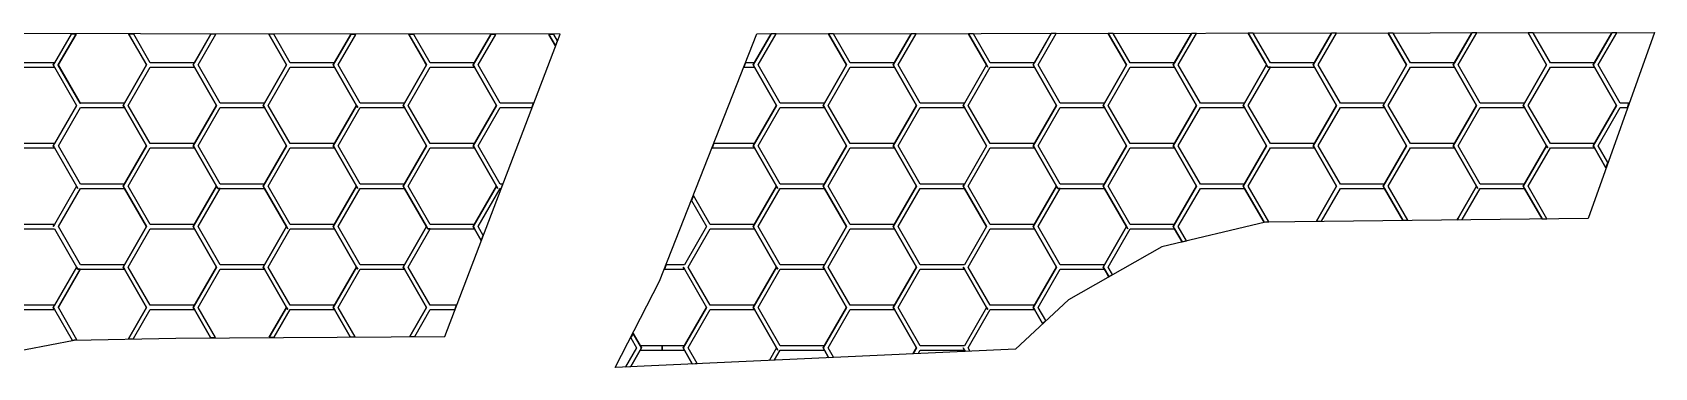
# Model space of a CAD drawing. Extents: x -65 to 65, y -44 to 44.
# Drawn here: x 7.4 to 64.8, y 32.2 to 44 of the extents above; entities that cross this region are included whole.
import ezdxf

# ---------------------------------------------------------------- set-up
doc = ezdxf.new("R2010")
doc.units = 0
doc.layers.add('Add_Red', color=1, linetype='Continuous')
doc.layers.add('Vector_Red', color=1, linetype='Continuous')

msp = doc.modelspace()

# ---------------------------------------------------------------- linework, layer by layer
at = {"layer": 'Add_Red'}
for points in [[(8.21519, 34.201167), (8.837786, 33.12272), (8.913231, 33.137229), (9.004471, 33.138919), (9.010968, 33.139039), (8.353874, 34.277318), (9.134536, 35.629821), (10.691321, 35.629821), (10.647447, 35.705887), (10.647447, 35.705888), (11.472319, 37.134691), (10.691321, 38.487244), (10.647447, 38.563395), (10.647447, 38.563396), (11.472319, 39.992098), (10.691321, 41.344651), (10.647447, 41.420801), (10.647447, 41.420802), (11.472319, 42.849505), (10.841903, 43.941277), (10.840324, 43.941279), (11.47047, 42.849505), (10.689808, 41.496952), (9.134535, 41.496952), (8.353874, 42.849504), (8.985228, 43.94337), (8.978612, 43.943378), (8.346982, 42.849505), (8.350512, 42.843789), (9.127978, 41.496955), (9.12798, 41.496952), (9.134535, 41.496952), (9.134536, 41.496951), (9.12798, 41.496951), (9.127978, 41.496955), (8.350512, 42.843789), (8.346982, 42.849504), (8.346982, 42.849505), (8.978611, 43.943378), (8.802836, 43.943576), (8.21519, 42.925655), (8.171316, 42.849504), (8.21519, 42.773186), (8.99602, 41.420801), (8.21519, 40.068417), (8.215189, 40.068416), (8.21519, 40.068416), (8.171316, 39.992098), (8.174609, 39.986382), (8.21519, 39.915948), (8.99602, 38.563395), (9.040063, 38.487244), (8.99602, 38.563394), (8.21519, 37.210842), (8.215189, 37.210841), (8.21519, 37.210841), (8.171316, 37.134691), (8.215189, 37.210841), (6.659918, 37.210841)], [(13.12257, 37.134693), (13.122569, 37.134694), (13.947442, 38.563397), (13.166612, 39.915949), (13.122569, 39.992099), (13.122569, 39.9921), (13.947441, 41.420803), (13.166612, 42.773187), (13.122569, 42.849506), (13.122569, 42.849507), (13.751017, 43.937997), (13.750365, 43.937998), (13.165939, 42.925656), (11.604279, 42.925656), (11.017949, 43.941078), (10.841903, 43.941277), (11.472319, 42.849506), (11.472319, 42.849505), (10.647447, 41.420801), (10.691321, 41.344652), (11.472319, 39.992099), (11.472319, 39.992098), (10.647447, 38.563395), (10.691321, 38.487245), (11.472319, 37.134692), (11.472319, 37.134691), (10.647447, 35.705887), (10.691321, 35.629822), (11.472319, 34.277319), (11.472319, 34.277318), (10.834616, 33.17281), (11.012372, 33.176102), (11.604279, 34.201169), (13.165939, 34.201169), (13.737538, 33.211271), (13.738086, 33.211274), (13.166612, 34.201169), (13.122569, 34.277319), (13.122569, 34.27732), (13.947442, 35.706174), (13.166612, 37.058542), (13.122569, 37.134692), (13.12257, 37.134693)], [(18.898863, 35.706175), (18.898864, 35.706174), (18.073991, 34.277321), (18.118201, 34.20117), (18.118202, 34.201169), (18.672137, 33.241449), (18.847519, 33.242521), (18.250161, 34.277321), (19.030823, 35.629823), (20.592483, 35.629823), (21.373481, 34.277321), (20.7827, 33.254356), (20.784546, 33.254367), (21.375162, 34.277321), (21.331083, 34.353656), (20.594164, 35.629822), (20.594163, 35.629823), (20.594164, 35.629823), (21.331083, 34.353656), (21.375163, 34.27732), (20.784547, 33.254367), (20.961149, 33.255448), (21.507122, 34.201169), (22.37941, 34.201169), (22.437602, 34.353655), (21.507122, 34.353655), (20.726292, 35.705889), (21.507121, 37.058542), (21.419205, 37.058542), (21.375163, 37.134693), (20.55029, 35.705889), (20.594164, 35.629823), (20.594163, 35.629823), (20.55029, 35.705889), (20.55029, 35.70589), (21.375162, 37.134694), (20.594332, 38.487247), (20.594333, 38.487246), (21.375163, 37.134693), (21.419205, 37.058543), (21.507122, 37.058543), (21.507121, 37.058542), (23.068784, 37.058542), (23.310254, 36.640326), (23.310542, 36.64108), (23.069455, 37.058543), (23.069454, 37.058543), (23.037379, 37.114216), (23.02558, 37.134694), (23.850453, 38.563396), (23.069455, 39.915949), (23.044177, 39.959824), (23.02558, 39.992101), (23.850453, 41.420803), (23.069455, 42.773188), (23.028868, 42.843789), (23.02558, 42.849508), (23.647586, 43.92684), (23.646891, 43.92684), (23.068783, 42.925657), (21.507122, 42.925657), (20.927368, 43.929906), (20.751198, 43.930105), (21.331192, 42.925656), (21.375163, 42.849506), (20.55029, 41.420803), (20.594164, 41.344653), (20.594163, 41.344653), (20.55029, 41.420803), (20.55029, 41.420804), (21.375162, 42.849507), (21.331192, 42.925656), (20.751197, 43.930105), (20.749516, 43.930107), (21.373481, 42.849507), (20.592483, 41.496954), (19.030823, 41.496954), (18.250161, 42.849507), (18.875078, 43.93222), (18.699218, 43.932418), (18.073991, 42.849507), (18.118201, 42.773189), (18.118202, 42.773187), (18.898863, 41.420804), (18.942738, 41.344653), (18.898864, 41.420803), (18.898863, 41.420804), (18.118202, 42.773187), (18.118201, 42.773187), (18.073991, 42.849506), (18.073991, 42.849507), (18.699217, 43.932418), (18.698609, 43.932419), (18.117529, 42.925656), (16.555701, 42.925656), (15.972721, 43.935492), (15.796653, 43.935691), (16.423573, 42.849507), (16.423573, 42.849506), (15.598701, 41.420803), (15.642911, 41.344653), (15.64291, 41.344653), (15.5987, 41.420802), (15.598701, 41.420803), (15.5987, 41.420804), (16.423573, 42.849507), (15.796653, 43.935691), (15.795004, 43.935693), (16.42206, 42.849507), (15.64123, 41.496954), (14.07957, 41.496954), (13.298571, 42.849507), (13.926979, 43.937799), (13.751018, 43.937997), (13.122569, 42.849506), (13.166612, 42.773188), (13.947442, 41.420804), (13.947441, 41.420803), (13.947442, 41.420802), (13.122569, 39.9921), (13.166612, 39.91595), (13.947442, 38.563397), (13.991484, 38.487247), (15.64123, 38.487247), (15.64123, 38.487246), (16.42206, 37.134694), (15.64123, 35.782242), (14.079569, 35.782242), (13.298571, 37.134694), (14.079569, 38.487246), (13.991484, 38.487246), (13.947442, 38.563397), (13.947442, 38.563396), (13.12257, 37.134693), (13.166612, 37.058543), (13.947442, 35.706175), (13.947442, 35.706174), (13.122569, 34.27732), (13.166612, 34.20117), (13.738087, 33.211274), (13.913612, 33.212347), (13.298571, 34.27732), (14.079569, 35.629823), (15.64123, 35.629823), (16.42206, 34.27732), (15.813861, 33.223969), (15.81541, 33.223978), (16.423573, 34.27732), (15.642911, 35.629822), (15.64291, 35.629823), (15.642911, 35.629823), (16.423573, 34.27732), (15.815411, 33.223978), (15.992185, 33.225059), (16.555701, 34.201169), (18.117529, 34.201169), (18.671466, 33.241445), (18.672137, 33.241449), (18.118202, 34.201169), (18.118201, 34.201169), (18.073991, 34.277319), (18.073991, 34.277321), (18.898863, 35.706175)], [(24.073272, 38.639716), (23.982412, 38.639716), (23.201414, 39.992101), (23.982412, 41.344654), (25.105545, 41.344654), (25.163667, 41.496955), (23.982412, 41.496955), (23.201414, 42.849508), (23.823378, 43.926641), (23.647587, 43.92684), (23.025581, 42.849506), (23.028868, 42.843789), (23.069455, 42.773189), (23.850453, 41.420804), (23.850453, 41.420803), (23.025581, 39.9921), (23.044177, 39.959824), (23.069455, 39.91595), (23.850453, 38.563398), (23.894327, 38.487247), (23.850453, 38.563397), (23.850453, 38.563396), (23.025581, 37.134693), (23.037379, 37.114216), (23.069455, 37.058544), (23.310542, 36.64108), (23.38054, 36.824502), (23.201414, 37.134694), (23.982412, 38.487247), (24.015086, 38.487247), (24.073272, 38.639716)], [(25.937223, 43.523958), (25.705979, 43.924519), (25.704263, 43.924521), (25.936521, 43.522117), (25.937223, 43.523958)], [(26.007196, 43.707312), (25.88189, 43.924321), (25.705979, 43.924519), (25.937223, 43.523958), (26.007196, 43.707312)], [(32.927751, 37.134691), (33.752657, 38.563394), (32.97181, 39.915946), (32.927751, 39.992097), (32.927751, 39.992098), (33.752657, 41.4208), (32.97181, 42.773185), (32.927751, 42.849503), (32.927752, 42.849504), (32.927751, 42.849505), (33.561507, 43.947144), (33.560907, 43.947143), (32.971188, 42.925654), (32.658886, 42.925654), (32.598961, 42.773185), (32.971188, 42.773185), (33.752035, 41.4208), (32.971188, 40.068415), (31.535892, 40.068415), (31.475967, 39.915946), (32.971188, 39.915946), (33.752035, 38.563393), (32.971188, 37.21084), (31.409461, 37.21084), (30.816466, 38.237976), (30.74518, 38.056603), (30.744504, 38.054883), (31.275753, 37.13469), (30.494893, 35.782238), (29.851276, 35.782238), (29.79137, 35.629819), (30.494893, 35.629819), (31.275753, 34.277317), (30.494893, 32.924982), (29.7071, 32.924982), (29.7071, 32.772497), (30.496533, 32.772497), (30.452575, 32.84863), (30.452575, 32.848631), (31.277484, 34.277317), (30.452575, 32.84863), (30.496533, 32.772497), (30.775479, 32.289393), (30.946901, 32.297305), (30.628593, 32.848631), (31.409461, 34.201167), (32.971188, 34.201167), (33.752035, 32.848631), (33.501814, 32.415224), (33.502423, 32.415252), (33.683211, 32.423596), (33.88465, 32.772498), (35.446361, 32.772498), (35.596806, 32.511916), (35.598409, 32.51199), (35.448008, 32.772497), (35.448007, 32.772498), (35.448009, 32.772498), (35.598411, 32.51199), (35.769761, 32.519898), (35.579968, 32.848631), (36.360832, 34.201167), (37.922643, 34.201167), (38.703406, 32.848631), (38.588732, 32.650004), (38.589401, 32.650035), (38.704062, 32.848632), (37.923282, 34.201167), (37.879223, 34.277317), (37.879223, 34.277318), (38.704062, 35.706172), (37.923282, 37.05854), (37.879223, 37.13469), (37.879223, 37.134691), (38.704061, 38.563394), (37.923181, 39.915946), (37.879223, 39.992097), (37.879223, 39.992098), (38.704062, 41.4208), (37.923282, 42.773185), (37.879223, 42.849503), (37.879224, 42.849504), (37.879223, 42.849505), (38.516851, 43.95394), (38.516202, 43.953939), (37.922559, 42.925654), (36.360832, 42.925654), (35.769351, 43.950172), (35.593568, 43.949931), (36.228872, 42.849505), (36.228871, 42.849504), (36.228872, 42.849503), (35.40405, 41.4208), (35.448008, 41.344651), (35.448007, 41.344651), (35.40405, 41.4208), (35.40405, 41.420801), (36.228871, 42.849504), (35.593566, 43.949931), (35.591922, 43.949928), (36.227225, 42.849505), (35.446361, 41.496952), (33.88465, 41.496952), (33.10377, 42.849505), (33.737618, 43.947385), (33.561507, 43.947144), (32.927752, 42.849504), (32.97181, 42.773186), (33.752657, 41.420801), (33.752657, 41.4208), (32.927751, 39.992098), (32.97181, 39.915947), (33.752657, 38.563395), (33.796632, 38.487244), (33.752657, 38.563394), (33.752657, 38.563393), (32.927751, 37.134691), (32.97181, 37.058541), (33.752657, 35.706173), (33.796633, 35.629821), (33.796632, 35.629821), (33.752657, 35.706173), (33.752657, 35.706172), (32.927751, 34.277318), (32.97181, 34.201168), (33.752657, 32.848632), (33.796633, 32.772498), (33.752657, 32.848631), (32.97181, 34.201167), (32.927751, 34.277317), (32.927751, 34.277318), (33.752657, 35.706172), (32.97181, 37.05854), (32.927751, 37.13469), (32.927751, 37.134691)], [(43.158682, 33.708112), (43.159136, 33.708535), (42.874754, 34.201167), (42.830711, 34.277317), (42.830711, 34.277318), (43.655534, 35.706172), (42.874754, 37.05854), (42.830711, 37.13469), (42.830712, 37.134691), (42.830711, 37.134692), (43.655534, 38.563394), (42.874653, 39.915946), (42.874031, 39.915946), (43.654878, 38.563394), (42.874031, 37.210841), (41.312287, 37.210841), (40.53144, 38.563394), (41.312287, 39.915946), (41.312287, 39.915947), (42.874653, 39.915947), (42.830711, 39.992097), (42.830711, 39.992098), (43.655533, 41.420801), (42.874653, 42.773185), (42.830711, 42.849504), (42.830711, 42.849505), (43.47225, 43.960736), (43.471597, 43.960736), (42.874031, 42.925654), (41.312287, 42.925654), (40.716902, 43.956957), (40.54112, 43.956716), (41.180328, 42.849505), (41.180327, 42.849504), (41.224387, 42.773185), (41.224386, 42.773185), (41.180327, 42.849504), (40.541118, 43.956716), (40.539392, 43.956714), (41.178613, 42.849505), (40.397749, 41.496952), (38.836122, 41.496952), (38.055175, 42.849505), (38.693001, 43.954182), (38.516852, 43.95394), (37.879224, 42.849504), (37.923282, 42.773186), (38.704062, 41.420801), (38.704062, 41.4208), (37.879223, 39.992097), (37.923182, 39.915948), (38.704062, 38.563395), (38.704061, 38.563394), (38.704062, 38.563393), (37.879223, 37.134691), (37.923282, 37.058541), (38.704062, 35.706173), (38.704062, 35.706172), (37.879223, 34.277318), (37.923282, 34.201168), (38.704062, 32.848632), (38.704062, 32.848631), (38.589402, 32.650035), (38.770231, 32.658381), (38.836122, 32.772498), (40.397749, 32.772498), (40.419681, 32.73451), (40.421366, 32.734587), (40.39948, 32.772497), (40.399479, 32.772498), (40.399481, 32.772498), (40.421368, 32.734587), (40.592716, 32.742496), (40.53144, 32.848631), (41.312287, 34.201167), (42.874031, 34.201167), (43.158682, 33.708112)], [(48.090546, 36.599485), (48.095275, 36.600611), (47.830932, 37.05854), (47.78689, 37.13469), (47.786891, 37.134691), (47.78689, 37.134692), (48.611594, 38.563394), (47.830764, 39.915947), (47.78689, 39.992097), (47.786891, 39.992098), (47.78689, 39.992099), (48.611594, 41.420801), (47.830764, 42.773185), (47.78689, 42.849504), (47.78689, 42.849505), (48.432263, 43.967539), (48.42703, 43.967532), (47.825553, 42.925654), (46.263792, 42.925654), (45.664463, 43.963743), (45.488674, 43.963502), (46.131799, 42.849505), (46.131799, 42.849504), (45.306894, 41.420801), (45.350952, 41.344651), (45.350951, 41.344651), (45.306893, 41.420801), (45.306894, 41.420801), (45.306893, 41.420802), (46.131799, 42.849505), (45.488673, 43.963502), (45.486944, 43.9635), (46.130068, 42.849505), (45.349221, 41.496952), (43.787493, 41.496952), (43.006646, 42.849505), (43.648314, 43.960978), (43.472251, 43.960736), (42.830711, 42.849504), (42.874653, 42.773186), (43.655534, 41.420802), (43.655533, 41.420801), (43.655534, 41.4208), (42.830711, 39.992097), (42.874653, 39.915948), (43.655534, 38.563395), (43.699492, 38.487245), (45.349221, 38.487245), (45.349221, 38.487244), (46.130068, 37.134692), (45.349221, 35.78224), (43.787493, 35.78224), (43.006646, 37.134692), (43.787493, 38.487244), (43.699492, 38.487244), (43.655534, 38.563395), (43.655534, 38.563394), (42.830712, 37.134691), (42.874754, 37.058541), (43.655534, 35.706173), (43.655534, 35.706172), (42.830711, 34.277318), (42.874754, 34.201168), (43.159136, 33.708536), (43.27359, 33.815004), (43.006646, 34.277318), (43.787493, 35.629821), (45.349221, 35.629821), (45.501405, 35.366223), (45.50271, 35.366961), (45.350952, 35.62982), (45.350951, 35.629821), (45.350952, 35.629821), (45.50271, 35.366961), (45.635308, 35.441983), (45.482911, 35.705886), (46.263792, 37.05854), (47.825553, 37.05854), (48.090546, 36.599485)], [(51.087893, 39.992099), (51.087894, 39.992097), (50.263021, 38.563395), (50.307062, 38.487247), (50.307064, 38.487244), (50.997324, 37.291576), (51.044568, 37.302825), (51.165948, 37.304215), (50.439023, 38.563394), (51.219853, 39.915947), (52.781682, 39.915947), (53.562512, 38.563394), (52.846697, 37.32346), (52.847132, 37.323465), (53.563016, 38.563395), (52.782186, 39.915947), (52.738143, 39.992097), (52.738144, 39.992098), (52.738143, 39.992099), (53.563016, 41.420801), (52.782186, 42.773185), (52.781682, 42.773185), (53.562512, 41.420801), (52.781682, 40.068416), (51.219853, 40.068416), (50.439023, 41.420801), (51.219853, 42.773185), (51.131936, 42.773185), (51.087894, 42.849504), (50.263021, 41.420801), (50.306895, 41.344651), (50.306894, 41.344651), (50.263021, 41.420801), (50.263021, 41.420802), (51.087893, 42.849505), (51.043923, 42.925654), (50.440721, 43.970294), (50.439181, 43.970292), (51.086212, 42.849505), (50.305382, 41.496952), (48.743554, 41.496952), (47.962724, 42.849505), (48.608305, 43.967781), (48.432264, 43.967539), (47.78689, 42.849504), (47.830764, 42.773187), (48.611594, 41.420802), (48.611594, 41.420801), (47.786891, 39.992098), (47.830764, 39.915948), (48.611594, 38.563395), (48.611594, 38.563394), (47.786891, 37.134691), (47.830932, 37.058541), (48.095275, 36.600611), (48.249827, 36.637409), (47.962724, 37.134692), (48.743554, 38.487245), (50.305382, 38.487245), (50.995846, 37.291224), (50.997324, 37.291576), (50.307063, 38.487245), (50.307062, 38.487247), (50.263021, 38.563394), (50.263021, 38.563395), (51.087893, 39.992099), (50.306895, 41.34465), (50.306894, 41.344651), (50.306895, 41.344651), (51.087893, 39.992099)], [(52.738143, 42.849504), (52.738143, 42.849505), (53.387572, 43.974335), (53.387086, 43.974335), (52.781682, 42.925655), (51.219853, 42.925655), (50.616642, 43.970535), (50.440721, 43.970294), (51.043923, 42.925654), (51.087894, 42.849504), (51.131936, 42.773186), (52.782186, 42.773186), (52.738143, 42.849504)], [(58.513765, 38.563394), (57.831044, 37.380531), (57.831645, 37.380538), (57.862168, 37.433415), (58.514437, 38.563394), (57.733775, 39.915947), (57.733776, 39.915947), (58.514438, 38.563396), (58.558648, 38.487245), (58.514438, 38.563395), (57.862168, 37.433415), (57.831646, 37.380538), (58.008803, 37.382567), (58.646397, 38.487245), (60.208057, 38.487245), (60.827292, 37.414839), (60.829031, 37.414859), (60.210075, 38.487244), (60.210074, 38.487245), (60.210075, 38.487245), (60.829031, 37.414859), (61.003903, 37.416861), (60.341866, 38.563394), (61.122864, 39.915947), (62.684525, 39.915947), (63.087673, 39.217615), (63.087898, 39.218247), (62.685029, 39.915947), (62.641155, 39.992098), (62.641155, 39.992099), (63.466027, 41.420801), (62.685029, 42.773186), (62.641155, 42.849504), (62.641156, 42.849505), (62.641155, 42.849506), (63.298431, 43.987928), (63.297776, 43.987927), (62.684525, 42.925655), (61.122864, 42.925655), (60.511688, 43.984106), (60.336011, 43.983865), (60.990737, 42.849506), (60.990736, 42.849505), (60.990737, 42.849504), (60.165864, 41.420802), (60.210075, 41.344652), (60.210074, 41.344652), (60.165864, 41.420801), (60.165864, 41.420802), (60.990736, 42.849505), (60.33601, 43.983865), (60.334049, 43.983863), (60.989056, 42.849506), (60.208057, 41.496953), (58.646397, 41.496953), (57.865735, 42.849506), (58.519022, 43.981373), (58.342954, 43.981132), (57.689734, 42.849505), (57.733776, 42.773187), (58.514438, 41.420802), (58.514438, 41.420801), (57.689733, 39.992099), (57.733774, 39.91595), (57.733776, 39.915947), (57.733775, 39.915948), (57.733774, 39.91595), (57.689733, 39.992098), (57.689733, 39.992099), (58.514438, 41.420801), (57.733776, 42.773186), (57.689733, 42.849504), (57.689734, 42.849505), (57.689733, 42.849506), (58.342953, 43.981132), (58.342299, 43.981131), (57.733103, 42.925655), (56.171443, 42.925655), (55.564184, 43.977321), (55.388393, 43.97708), (56.039483, 42.849505), (56.039483, 42.849504), (55.214611, 41.420801), (55.258485, 41.344652), (55.258484, 41.344652), (55.214611, 41.420801), (55.214611, 41.420802), (56.039483, 42.849504), (55.388393, 43.97708), (55.386686, 43.977077), (56.037634, 42.849505), (55.256804, 41.496953), (53.695144, 41.496953), (52.914145, 42.849505), (53.563791, 43.974577), (53.387573, 43.974335), (52.738143, 42.849504), (52.782186, 42.773187), (53.563016, 41.420802), (53.563016, 41.420801), (52.738144, 39.992098), (52.782186, 39.915948), (53.563016, 38.563395), (53.563016, 38.563394), (52.847133, 37.323465), (53.024319, 37.325494), (53.695144, 38.487245), (55.256804, 38.487245), (55.90842, 37.358517), (55.910228, 37.358538), (55.258485, 38.487244), (55.258484, 38.487245), (55.258485, 38.487245), (55.910229, 37.358538), (56.085004, 37.360539), (55.390444, 38.563394), (56.171443, 39.915947), (57.733103, 39.915947), (58.513765, 38.563394)], [(62.641155, 39.992098), (62.685029, 39.915949), (63.087899, 39.218248), (63.155238, 39.406548), (62.817157, 39.992099), (63.597987, 41.344652), (63.848334, 41.344652), (63.902799, 41.496953), (63.597987, 41.496953), (62.817157, 42.849506), (63.474509, 43.98817), (63.298432, 43.987928), (62.641156, 42.849505), (62.685029, 42.773187), (63.466027, 41.420802), (63.466027, 41.420801), (62.641155, 39.992098)], [(6.659918, 42.773186), (8.21519, 42.773186), (8.171316, 42.849504), (8.171316, 42.849505), (8.21519, 42.925655), (6.659918, 42.925655)], [(13.946937, 41.420802), (13.165939, 40.068418), (11.604279, 40.068418), (10.823281, 41.420802), (11.604279, 42.773187), (13.165939, 42.773187), (13.946937, 41.420802)], [(18.898191, 41.420803), (18.117529, 40.068418), (16.555701, 40.068418), (15.774871, 41.420803), (16.555701, 42.773187), (18.117529, 42.773187), (18.898191, 41.420803)], [(23.849781, 41.420803), (23.068783, 40.068418), (21.507122, 40.068418), (20.726292, 41.420803), (21.507122, 42.773188), (23.068783, 42.773188), (23.849781, 41.420803)], [(38.703406, 41.4208), (37.922559, 40.068415), (36.360832, 40.068415), (35.579968, 41.4208), (36.360832, 42.773185), (37.922643, 42.773185), (38.703406, 41.4208)], [(43.654878, 41.4208), (42.874031, 40.068416), (41.312287, 40.068416), (40.53144, 41.4208), (41.312287, 42.773185), (42.874031, 42.773185), (43.654878, 41.4208)], [(48.606383, 41.420801), (47.825553, 40.068416), (46.263792, 40.068416), (45.482911, 41.420801), (46.263792, 42.773185), (47.825553, 42.773185), (48.606383, 41.420801)], [(58.513765, 41.420801), (57.733103, 40.068416), (56.171443, 40.068416), (55.390444, 41.420801), (56.171443, 42.773186), (57.733103, 42.773186), (58.513765, 41.420801)], [(63.465355, 41.420801), (62.684525, 40.068416), (61.122864, 40.068416), (60.341866, 41.420801), (61.122864, 42.773186), (62.684525, 42.773186), (63.465355, 41.420801)], [(11.47047, 39.992098), (10.689808, 38.639713), (9.134536, 38.639713), (8.353874, 39.992098), (9.134536, 41.344651), (10.689808, 41.344651), (11.47047, 39.992098)], [(16.42206, 39.9921), (15.64123, 38.639716), (14.079569, 38.639716), (13.298571, 39.9921), (14.079569, 41.344653), (15.64123, 41.344653), (16.42206, 39.9921)], [(16.423573, 39.9921), (16.423573, 39.992099), (15.5987, 38.563397), (15.642911, 38.487247), (15.64291, 38.487247), (15.5987, 38.563396), (15.5987, 38.563397), (16.423573, 39.9921), (15.642911, 41.344652), (15.64291, 41.344653), (15.642911, 41.344653), (16.423573, 39.9921)], [(18.073992, 39.9921), (18.073991, 39.992101), (18.898863, 41.420804), (18.898864, 41.420803), (18.073992, 39.9921), (18.118201, 39.91595), (18.118202, 39.915949), (18.898863, 38.563397), (18.942738, 38.487247), (18.898864, 38.563396), (18.898863, 38.563397), (18.118202, 39.915949), (18.118201, 39.915949), (18.073991, 39.992099), (18.073992, 39.9921)], [(21.373481, 39.992101), (20.592483, 38.639716), (19.030823, 38.639716), (18.250161, 39.992101), (19.030823, 41.344653), (20.592483, 41.344653), (21.373481, 39.992101)], [(21.331095, 40.068418), (21.375163, 39.9921), (20.55029, 38.563397), (20.594332, 38.487247), (20.55029, 38.563396), (20.55029, 38.563397), (21.375162, 39.992101), (21.331095, 40.068418), (20.594164, 41.344652), (20.594163, 41.344653), (20.594164, 41.344653), (21.331095, 40.068418)], [(36.227225, 39.992098), (35.446361, 38.639713), (33.88465, 38.639713), (33.10377, 39.992098), (33.88465, 41.344651), (35.446361, 41.344651), (36.227225, 39.992098)], [(36.228872, 39.992098), (36.228872, 39.992097), (35.404051, 38.563394), (35.448008, 38.487244), (35.448007, 38.487244), (35.40405, 38.563393), (35.404051, 38.563394), (35.40405, 38.563395), (36.228872, 39.992097), (35.448008, 41.34465), (35.448007, 41.344651), (35.448008, 41.344651), (36.228872, 39.992098)], [(41.178613, 39.992098), (40.397749, 38.639713), (38.836122, 38.639713), (38.055175, 39.992098), (38.836122, 41.344651), (40.397749, 41.344651), (41.178613, 39.992098)], [(40.399481, 41.344651), (40.399479, 41.344651), (40.355522, 41.4208), (40.355522, 41.420801), (40.399486, 41.496954), (40.355522, 41.4208), (40.399481, 41.344651)], [(41.180328, 39.992098), (41.180327, 39.992097), (40.39948, 41.34465), (40.399479, 41.344651), (40.399481, 41.344651), (41.180328, 39.992098)], [(46.130068, 39.992098), (45.349221, 38.639714), (43.787493, 38.639714), (43.006646, 39.992098), (43.787493, 41.344651), (45.349221, 41.344651), (46.130068, 39.992098)], [(46.131799, 39.992098), (46.131799, 39.992097), (45.306893, 38.563395), (45.350952, 38.487245), (45.350951, 38.487245), (45.306893, 38.563394), (45.306893, 38.563395), (46.131799, 39.992098), (45.350952, 41.34465), (45.350951, 41.344651), (45.350952, 41.344651), (46.131799, 39.992098)], [(51.086212, 39.992099), (50.305382, 38.639714), (48.743554, 38.639714), (47.962724, 39.992099), (48.743554, 41.344651), (50.305382, 41.344651), (51.086212, 39.992099)], [(56.037634, 39.992099), (55.256804, 38.639714), (53.695144, 38.639714), (52.914145, 39.992099), (53.695144, 41.344652), (55.256804, 41.344652), (56.037634, 39.992099)], [(56.039483, 39.992099), (56.039483, 39.992098), (55.214611, 38.563394), (55.258485, 38.487245), (55.258484, 38.487245), (55.214611, 38.563394), (55.214611, 38.563395), (56.039483, 39.992098), (55.258485, 41.34465), (55.258484, 41.344652), (55.258485, 41.344652), (56.039483, 39.992099)], [(60.989056, 39.992099), (60.208057, 38.639714), (58.646397, 38.639714), (57.865735, 39.992099), (58.646397, 41.344652), (60.208057, 41.344652), (60.989056, 39.992099)], [(60.990737, 39.992099), (60.990737, 39.992098), (61.034948, 39.915947), (61.034947, 39.915947), (60.990737, 39.992098), (60.165865, 38.563395), (60.210075, 38.487245), (60.210074, 38.487245), (60.165864, 38.563394), (60.165865, 38.563395), (60.165864, 38.563396), (60.990737, 39.992099), (60.210075, 41.344651), (60.210074, 41.344652), (60.210075, 41.344652), (60.990737, 39.992099)], [(6.659918, 39.915947), (8.21519, 39.915947), (8.174609, 39.986382), (8.171316, 39.992098), (8.215189, 40.068416), (6.659918, 40.068416)], [(8.350512, 39.986383), (8.350512, 39.986382), (8.346983, 39.992097), (8.350512, 39.986383)], [(13.946769, 38.563396), (13.165939, 37.210843), (11.604279, 37.210843), (10.823281, 38.563396), (11.604279, 39.915949), (13.165939, 39.915949), (13.946769, 38.563396)], [(18.898191, 38.563396), (18.117529, 37.210843), (16.555701, 37.210843), (15.774871, 38.563396), (16.555701, 39.915949), (18.117529, 39.915949), (18.898191, 38.563396)], [(23.849781, 38.563396), (23.068783, 37.210843), (21.507122, 37.210843), (20.726292, 38.563396), (21.507122, 39.915949), (23.068783, 39.915949), (23.849781, 38.563396)], [(38.703406, 38.563393), (37.922559, 37.21084), (36.360832, 37.21084), (35.579968, 38.563393), (36.360832, 39.915946), (37.922643, 39.915946), (38.703406, 38.563393)], [(48.606383, 38.563394), (47.825553, 37.210841), (46.263792, 37.210841), (45.482911, 38.563394), (46.263792, 39.915947), (47.825553, 39.915947), (48.606383, 38.563394)], [(10.689808, 38.487244), (11.47047, 37.134691), (10.689808, 35.782239), (9.134536, 35.782239), (8.353874, 37.134691), (9.134536, 38.487244), (10.689808, 38.487244)], [(16.423573, 37.134694), (16.423572, 37.134693), (16.423573, 37.134693), (15.5987, 35.705889), (15.642911, 35.629823), (15.64291, 35.629823), (15.5987, 35.705888), (15.5987, 35.705889), (16.423572, 37.134693), (15.642911, 38.487245), (15.64291, 38.487247), (15.642911, 38.487247), (16.423573, 37.134694)], [(18.073992, 37.134693), (18.073991, 37.134694), (18.898863, 38.563397), (18.898864, 38.563396), (18.073992, 37.134693), (18.118201, 37.058543), (18.118202, 37.058542), (18.898863, 35.706175), (18.942738, 35.629823), (18.898864, 35.706174), (18.898863, 35.706175), (18.118202, 37.058542), (18.118201, 37.058542), (18.073991, 37.134692), (18.073992, 37.134693)], [(21.373481, 37.134694), (20.592483, 35.782242), (19.030823, 35.782242), (18.250161, 37.134694), (19.030823, 38.487247), (20.592483, 38.487247), (21.373481, 37.134694)], [(36.227225, 37.134691), (35.446361, 35.782239), (33.88465, 35.782239), (33.10377, 37.134691), (33.88465, 38.487244), (35.446361, 38.487244), (36.227225, 37.134691)], [(36.228872, 37.134691), (36.228872, 37.13469), (35.40405, 35.705887), (35.448007, 35.629821), (35.448008, 35.629821), (36.228872, 34.277318), (36.228872, 34.277317), (35.40405, 32.848632), (35.448009, 32.772498), (35.448007, 32.772498), (35.40405, 32.848631), (35.40405, 32.848632), (36.228872, 34.277317), (35.448008, 35.629819), (35.448007, 35.62982), (35.446362, 35.62982), (35.446361, 35.629821), (35.448007, 35.629821), (35.448007, 35.62982), (35.448008, 35.62982), (35.448007, 35.629821), (35.40405, 35.705886), (35.40405, 35.705887), (36.228872, 37.13469), (35.448008, 38.487243), (35.448007, 38.487244), (35.448008, 38.487244), (36.228872, 37.134691)], [(41.178613, 37.134691), (40.397749, 35.782239), (38.836122, 35.782239), (38.055175, 37.134691), (38.836122, 38.487244), (40.397749, 38.487244), (41.178613, 37.134691)], [(40.399481, 38.487244), (40.399479, 38.487244), (40.355522, 38.563394), (40.355522, 38.563395), (40.399582, 38.639714), (40.355522, 38.563394), (40.399481, 38.487244)], [(41.180328, 37.134691), (41.180327, 37.13469), (40.39948, 38.487243), (40.399479, 38.487244), (40.399481, 38.487244), (41.180328, 37.134691)], [(46.131799, 37.134692), (46.131798, 37.134691), (46.131799, 37.134691), (45.306893, 35.705887), (45.350952, 35.629821), (45.350951, 35.629821), (45.306893, 35.705886), (45.306893, 35.705887), (46.131798, 37.134691), (45.350952, 38.487243), (45.350951, 38.487245), (45.350952, 38.487245), (46.131799, 37.134692)], [(8.99602, 35.706173), (9.040063, 35.629821), (9.12798, 35.629821), (9.127979, 35.62982), (9.12798, 35.62982), (8.346982, 34.277318), (9.127979, 35.62982), (9.040063, 35.62982), (8.99602, 35.706173), (8.21519, 34.353653), (8.171316, 34.277318), (8.215188, 34.201171), (8.21519, 34.201168), (8.215189, 34.201168), (8.215188, 34.201171), (8.171316, 34.277318), (8.21519, 34.353654), (6.659918, 34.353654), (5.879256, 35.705887), (6.659918, 37.058541), (8.21519, 37.058541), (8.99602, 35.706173)], [(13.946937, 35.705888), (13.165939, 34.353655), (11.604279, 34.353655), (10.823281, 35.705888), (11.604279, 37.058542), (13.165939, 37.058542), (13.946937, 35.705888)], [(18.898191, 35.705888), (18.117529, 34.353655), (16.555701, 34.353655), (15.774871, 35.705888), (16.555701, 37.058542), (18.117529, 37.058542), (18.898191, 35.705888)], [(16.423573, 37.134693), (16.467784, 37.058542), (16.423573, 37.134692), (16.423573, 37.134693)], [(23.068784, 37.058542), (23.068783, 37.058543), (23.069454, 37.058543), (23.069455, 37.058542), (23.068784, 37.058542)], [(33.752035, 35.705886), (32.971188, 34.353652), (31.409461, 34.353652), (30.628593, 35.705886), (31.409461, 37.05854), (32.971188, 37.05854), (33.752035, 35.705886)], [(38.703406, 35.705886), (37.922559, 34.353652), (36.360832, 34.353652), (35.579968, 35.705886), (36.360832, 37.05854), (37.922559, 37.05854), (38.703406, 35.705886)], [(43.654878, 35.705886), (42.874031, 34.353653), (41.312287, 34.353653), (40.53144, 35.705886), (41.312287, 37.05854), (42.874031, 37.05854), (43.654878, 35.705886)], [(46.131799, 37.134691), (46.175774, 37.05854), (46.131799, 37.13469), (46.131799, 37.134691)], [(10.834615, 33.17281), (11.472319, 34.277318), (10.691321, 35.62982), (10.689808, 35.62982), (11.47047, 34.277318), (10.832852, 33.172777), (10.834615, 33.17281)], [(30.452575, 35.705885), (30.452575, 35.705886), (30.496533, 35.629819), (30.452575, 35.705885)], [(35.446362, 35.62982), (36.227225, 34.277318), (35.446361, 32.924984), (33.88465, 32.924984), (33.10377, 34.277318), (33.88465, 35.629821), (33.88465, 35.62982), (35.446362, 35.62982)], [(41.178613, 34.277318), (40.397749, 32.924984), (38.836122, 32.924984), (38.055175, 34.277318), (38.836122, 35.629821), (40.397749, 35.629821), (41.178613, 34.277318)], [(40.399479, 35.629821), (40.355522, 35.705886), (40.355522, 35.705887), (40.399481, 35.629821), (40.399479, 35.629821)], [(41.180328, 34.277318), (41.180327, 34.277317), (41.224303, 34.201167), (41.224302, 34.201167), (41.180327, 34.277317), (40.39948, 35.62982), (40.399479, 35.629821), (40.399481, 35.629821), (41.180328, 34.277318)], [(6.659918, 34.201168), (8.215189, 34.201168), (8.21519, 34.201167)], [(16.423573, 34.27732), (16.467784, 34.201169), (16.423573, 34.277319), (16.423573, 34.27732)], [(28.680556, 33.36214), (28.597851, 33.200798), (28.801202, 32.848634), (28.41537, 32.180465), (28.596113, 32.188807), (28.933161, 32.772501), (28.977036, 32.848634), (28.680556, 33.36214)], [(29.707099, 32.924987), (28.933329, 32.924987), (28.680701, 33.362424), (28.680556, 33.362141), (28.977036, 32.848635), (28.977036, 32.848634), (28.933162, 32.772501), (29.707099, 32.772501), (29.707099, 32.924987)], [(28.596114, 32.188807), (28.596286, 32.188815), (28.933329, 32.772501), (28.933162, 32.772501), (28.933161, 32.7725), (28.596114, 32.188807)], [(30.775479, 32.289393), (30.496533, 32.772496), (30.494893, 32.772496), (30.77385, 32.289318), (30.775479, 32.289393)], [(40.399479, 32.772498), (40.355522, 32.848631), (40.355522, 32.848632), (40.399481, 32.772498), (40.399479, 32.772498)]]:
    msp.add_lwpolyline(points, dxfattribs=at)
at = {"layer": 'Vector_Red'}
for points in [[(5.457191, 32.462424), (8.914276, 33.127248), (12.504325, 33.19373), (22.027875, 33.251972), (26.104437, 43.934072), (-3.590179, 43.967548)], [(29.612592, 35.202293), (33.05328, 43.956447), (64.80855, 44), (62.456687, 37.423496), (51.045798, 37.292837), (47.387344, 36.421777), (44.077315, 34.548998), (42.204536, 32.806878), (28.049806, 32.153583), (29.612591, 35.202293)]]:
    msp.add_lwpolyline(points, dxfattribs=at)

doc.saveas('drawing.dxf')
